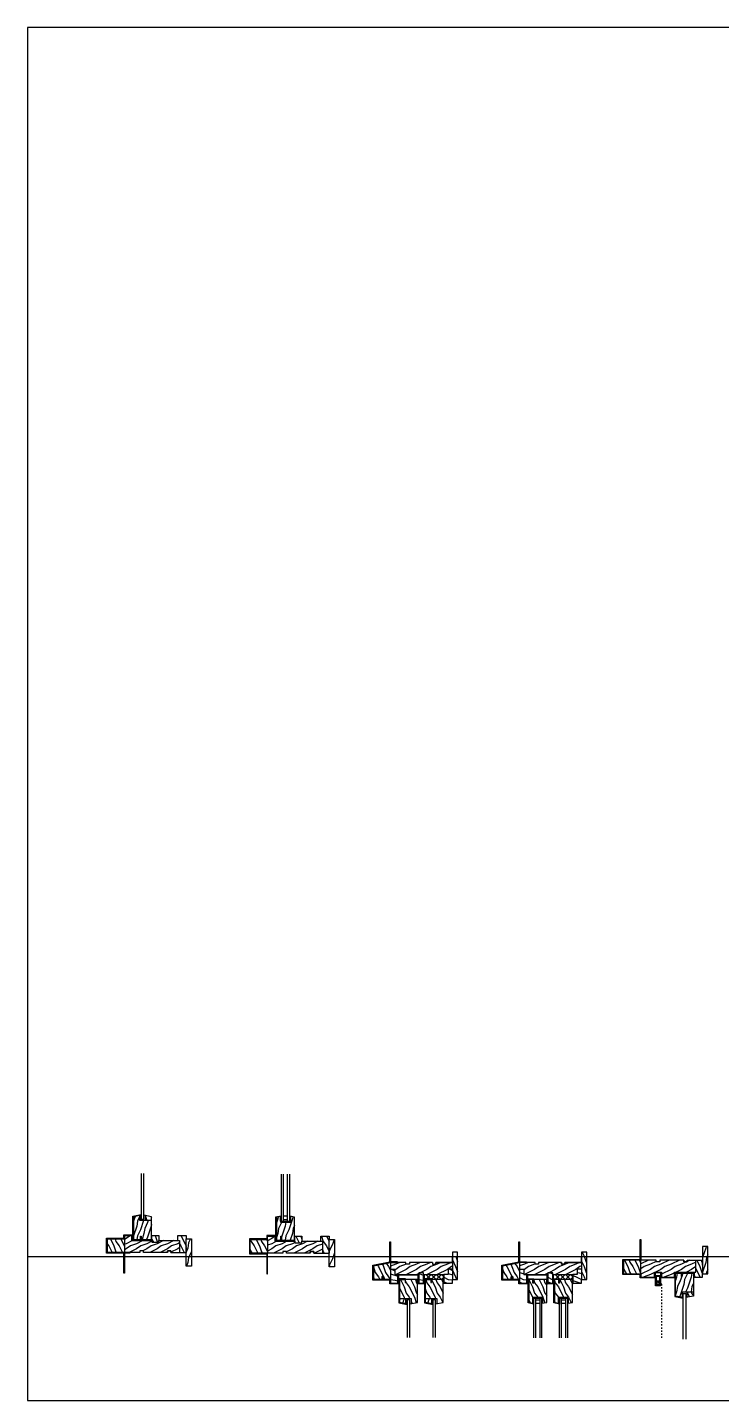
# Model space of a CAD drawing. Header units: inches. Extents: x 0 to 100, y 0 to 100.
# Drawn here: x 0 to 50.5, y 0 to 100 of the extents above; entities that cross this region are included whole.
import ezdxf

# ---------------------------------------------------------------- set-up
doc = ezdxf.new("R2010")
doc.units = ezdxf.units.IN
doc.header["$MEASUREMENT"] = 0
doc.linetypes.add('V-DOT', pattern=[0.125, 0, -0.125])
for name, color, linetype in [('FINE', 70, 'Continuous'), ('HATCH', 170, 'Continuous'), ('MED', 32, 'Continuous'), ('Thin', 151, 'Continuous')]:
    doc.layers.add(name, color=color, linetype=linetype)
pattern_1 = [(306.8699, (-7.8079, -10.1798), (-1.5000001, 2.25), [0.375, -3.375]), (296.565, (-7.5829, -9.7298), (0.750001, -0.7499994), [0.838525, -0.838525]), (288.4349, (-7.2079, -9.7298), (0.7499988, -1.5000003), [0.474342, -1.897366])]
pattern_2 = [(261.8699, (-7.3761, -9.73734), (0.53033, 2.6516505), [0.375, -3.375]), (251.565, (-6.8988, -9.57824), (1e-06, -1.0606604), [0.838526, -0.838526]), (243.4349, (-6.63363, -9.8434), (-0.5303312, -1.5909896), [0.474342, -1.897366])]
pattern_3 = [(306.8699, (-18.2181, -10.1798), (-1.5000001, 2.2499999), [0.375, -3.375]), (296.5651, (-17.9931, -9.7298), (0.750001, -0.7499994), [0.838525, -0.838525]), (288.4349, (-17.6181, -9.7298), (0.7499988, -1.5000003), [0.474342, -1.897366])]
pattern_4 = [(261.8699, (-17.7863, -9.73734), (0.53033, 2.65165045), [0.375, -3.375]), (251.5651, (-17.309, -9.57824), (1e-06, -1.0606604), [0.838526, -0.838526]), (243.4349, (-17.04384, -9.8434), (-0.5303312, -1.5909896), [0.474342, -1.897366])]
pattern_5 = [(351.8699, (-27.17491, -10.798), (-2.65165045, 0.53033), [0.375, -3.375]), (341.5651, (-27.334, -10.3207), (1.0606604, 1e-06), [0.838526, -0.838526]), (333.4349, (-27.06884, -10.05553), (1.5909896, -0.5303312), [0.474342, -1.897366])]
pattern_6 = [(306.8699, (-27.18245, -10.1798), (-1.5000001, 2.24999994), [0.375, -3.375]), (296.5651, (-26.95745, -9.7298), (0.750001, -0.7499994), [0.838525, -0.838525]), (288.4349, (-26.58245, -9.7298), (0.7499988, -1.5000003), [0.474342, -1.897366])]
pattern_7 = [(261.8699, (-26.75065, -9.73734), (0.53033, 2.65165045), [0.375, -3.375]), (251.5651, (-26.27335, -9.57824), (1e-06, -1.0606604), [0.838526, -0.838526]), (243.4349, (-26.00818, -9.8434), (-0.5303312, -1.5909896), [0.474342, -1.897366])]
pattern_8 = [(306.8699, (-36.58055, -10.1798), (-1.5000001, 2.24999994), [0.375, -3.375]), (296.5651, (-36.35555, -9.7298), (0.750001, -0.7499994), [0.838525, -0.838525]), (288.4349, (-35.98055, -9.7298), (0.7499988, -1.5000003), [0.474342, -1.897366])]
pattern_9 = [(351.8699, (-36.57301, -10.798), (-2.65165045, 0.53033), [0.375, -3.375]), (341.5651, (-36.7321, -10.3207), (1.0606604, 1.1e-06), [0.838526, -0.838526]), (333.4349, (-36.46695, -10.05553), (1.5909896, -0.5303312), [0.474342, -1.897366])]
pattern_10 = [(306.8699, (-45.40031, -10.1798), (-1.5000001, 2.24999994), [0.375, -3.375]), (296.5651, (-45.1753, -9.7298), (0.750001, -0.7499994), [0.838525, -0.838525]), (288.4349, (-44.8003, -9.7298), (0.7499988, -1.5000003), [0.474342, -1.897366])]
pattern_11 = [(261.8699, (-44.96851, -9.73734), (0.53032998, 2.65165045), [0.375, -3.375]), (251.5651, (-44.4912, -9.57824), (1.1e-06, -1.0606604), [0.838526, -0.838526]), (243.4349, (-44.22605, -9.8434), (-0.5303312, -1.5909896), [0.474342, -1.897366])]

# ---------------------------------------------------------------- blocks, each defined once
blk = doc.blocks.new('AecDtl_8623F1')
at = {"layer": 'HATCH'}
h = blk.add_hatch(dxfattribs=at)
h.set_pattern_fill('WOOD_1', color=256, scale=0.75, angle=45, style=0)
h.set_pattern_definition(pattern_2)
h.paths.add_polyline_path([(1.97, 2.63), (1.5, 2.63), (1.13, 2.63), (1.13, 3.01), (0.66, 2.91), (0.66, 1.26), (1.17, 1.26), (1.17, 1.49), (1.21, 1.49), (1.21, 1.26), (1.97, 1.26), (1.97, 1.55)])
h = blk.add_hatch(dxfattribs=at)
h.set_pattern_fill('WOOD_1', color=256, scale=0.75, angle=90, style=0)
h.set_pattern_definition(pattern_1)
h.paths.add_polyline_path([(1.97, 2.91), (1.5, 3.01), (1.5, 2.63), (1.97, 2.63)])
h = blk.add_hatch(dxfattribs=at)
h.set_pattern_fill('WOOD_1', color=256, scale=0.75, angle=90, style=0)
h.set_pattern_definition(pattern_1)
h.paths.add_polyline_path([(0, 1.3), (-1.25, 1.3), (-1.25, 0.3), (0, 0.3)])
h = blk.add_hatch(dxfattribs=at)
h.set_pattern_fill('WOOD_1', color=256, scale=0.75, style=0)
h.set_pattern_definition([(216.8699, (-6.7579, -9.7298), (2.25, 1.5000001), [0.375, -3.375]), (206.565, (-6.3079, -9.9548), (-0.7499994, -0.750001), [0.838526, -0.838526]), (198.4349, (-6.3079, -10.3298), (-1.5000003, -0.7499988), [0.474342, -1.897366])])
h.paths.add_polyline_path([(4, 1.17), (3.88, 1.17), (2.5, 1.17), (2.5, 1.05), (2, 1.05), (2, 1.17), (0.53, 1.17), (0.53, 1.53), (0.5, 1.55), (0, 1.55), (0, 1.3), (0, 0.3), (0.38, 0.3), (1.13, 0.3), (1.13, 0.42), (1.38, 0.42), (1.38, 0.3), (3.13, 0.3), (3.13, 0.42), (3.38, 0.42), (3.38, 0.3), (4, 0.3)])
h = blk.add_hatch(dxfattribs=at)
h.set_pattern_fill('WOOD_1', color=256, scale=0.75, angle=90, style=0)
h.set_pattern_definition(pattern_1)
h.paths.add_polyline_path([(2.5, 1.55), (2, 1.55), (2, 1.17), (2, 1.05), (2.5, 1.05), (2.5, 1.17)])
h = blk.add_hatch(dxfattribs=at)
h.set_pattern_fill('WOOD_1', color=256, scale=0.75, angle=90, style=0)
h.set_pattern_definition(pattern_1)
h.paths.add_polyline_path([(4.5, 1.3), (4.5, 1.55), (3.88, 1.55), (3.88, 1.17), (4, 1.17), (4, 0.3), (4.5, 0.3)])
h = blk.add_hatch(dxfattribs=at)
h.set_pattern_fill('WOOD_1', color=256, scale=0.75, angle=45, style=0)
h.set_pattern_definition(pattern_2)
h.paths.add_polyline_path([(4.88, -0.7), (4.5, -0.7), (4.5, 1.3), (4.88, 1.3)])
at = {"color": 0}
blk.add_line((0, 1.27), (0, 1.27), dxfattribs=at)
at = {"layer": 'FINE'}
for p, q in [((1.97, 2.63), (1.5, 2.63)), ((0.53, 1.53), (0.5, 1.55))]:
    blk.add_line(p, q, dxfattribs=at)
for points in [[(1.5, 3.01), (1.5, 2.63), (1.13, 2.63), (1.13, 3.01)], [(0.66, 1.55), (0.66, 1.26), (1.97, 1.26), (1.97, 1.55)], [(2, 1.17), (2, 1.05), (2.5, 1.05), (2.5, 1.17)], [(3.88, 1.17), (4, 1.17), (4, 0.3)], [(1.38, 0.3), (1.38, 0.42), (1.13, 0.42), (1.13, 0.3)]]:
    blk.add_lwpolyline(points, dxfattribs=at)
blk.add_lwpolyline([(3.38, 0.42), (3.13, 0.42), (3.13, 0.3), (3.13, 0.42), (3.38, 0.42), (3.38, 0.3)], close=True, dxfattribs=at)
at = {"layer": 'MED'}
for p, q in [((3.13, 0.3), (1.38, 0.3)), ((3.38, 0.3), (4.5, 0.3)), ((4.5, 0.67), (4.5, 0.3)), ((4.5, 0.3), (4.5, 0.3))]:
    blk.add_line(p, q, dxfattribs=at)
for points in [[(1.22, 6.05), (1.22, 2.73), (1.41, 2.73), (1.41, 6.05)], [(1.22, 3.03), (0.66, 2.91), (0.66, 2.63), (0.66, 1.55)], [(1.97, 1.55), (1.97, 2.63), (1.97, 2.91), (1.41, 3.03)], [(0, 1.3), (0, 1.55), (0.53, 1.55), (0.53, 1.17), (2, 1.17), (2, 1.55), (2.5, 1.55), (2.5, 1.17), (3.88, 1.17)], [(3.88, 1.17), (3.88, 1.55), (4.5, 1.55), (4.5, 1.3)], [(1.13, 0.3), (0, 0.3)]]:
    blk.add_lwpolyline(points, dxfattribs=at)
for points in [[(0, 0.3), (-1.25, 0.3), (-1.25, 1.3), (0, 1.3)], [(4.88, -0.7), (4.5, -0.7), (4.5, 1.3), (4.88, 1.3)]]:
    blk.add_lwpolyline(points, close=True, dxfattribs=at)
at = {"layer": 'Thin'}
for points in [[(1.17, 2.72), (1.17, 3.02), (0.66, 2.91), (0.66, 1.26), (1.17, 1.26), (1.17, 1.49), (1.21, 1.49), (1.21, 1.21), (0.61, 1.21), (0.61, 2.95), (1.22, 3.07), (1.22, 2.72)], [(2, 1.22), (2, 1.17), (0.53, 1.17), (0.53, 1.55), (0, 1.55), (0, 1.3), (-1.25, 1.3), (-1.25, 0.3), (0.38, 0.3), (0.38, 0.25), (-1.3, 0.25), (-1.3, 1.34), (-0.05, 1.34), (-0.05, 1.59), (0.58, 1.59), (0.58, 1.22)]]:
    blk.add_lwpolyline(points, close=True, dxfattribs=at)
blk.add_lwpolyline([(0, 0.3), (0, -1.2), (-0.05, -1.2), (-0.05, 0.3)], dxfattribs=at)
blk = doc.blocks.new('AecDtl_8623F2')
at = {"layer": 'HATCH'}
h = blk.add_hatch(dxfattribs=at)
h.set_pattern_fill('WOOD_1', color=256, scale=0.75, angle=45, style=0)
h.set_pattern_definition(pattern_4)
h.paths.add_polyline_path([(1.97, 2.59), (1.97, 2.87), (1.69, 2.92), (1.69, 2.52), (0.94, 2.52), (0.94, 2.92), (0.66, 2.87), (0.66, 1.21), (0.97, 1.21), (0.97, 1.5), (1.02, 1.5), (1.02, 1.21), (1.97, 1.21), (1.97, 1.5)])
h = blk.add_hatch(dxfattribs=at)
h.set_pattern_fill('WOOD_1', color=256, scale=0.75, angle=90, style=0)
h.set_pattern_definition(pattern_3)
h.paths.add_polyline_path([(0, 1.25), (-1.25, 1.25), (-1.25, 0.25), (0, 0.25)])
h = blk.add_hatch(dxfattribs=at)
h.set_pattern_fill('WOOD_1', color=256, scale=0.75, style=0)
h.set_pattern_definition([(216.8699, (-17.1681, -9.7298), (2.2499999, 1.5000001), [0.375, -3.375]), (206.5651, (-16.7181, -9.9548), (-0.7499994, -0.750001), [0.838526, -0.838526]), (198.4349, (-16.7181, -10.3298), (-1.5000003, -0.7499988), [0.474342, -1.897366])])
h.paths.add_polyline_path([(4, 1.12), (3.88, 1.12), (2.5, 1.12), (2.5, 1), (2, 1), (2, 1.12), (0.53, 1.12), (0.53, 1.48), (0.5, 1.5), (0, 1.5), (0, 1.25), (0, 0.25), (1.12, 0.25), (1.12, 0.38), (1.38, 0.38), (1.38, 0.25), (3.12, 0.25), (3.12, 0.38), (3.38, 0.38), (3.38, 0.25), (4, 0.25)])
h = blk.add_hatch(dxfattribs=at)
h.set_pattern_fill('WOOD_1', color=256, scale=0.75, angle=90, style=0)
h.set_pattern_definition(pattern_3)
h.paths.add_polyline_path([(2.5, 1.5), (2, 1.5), (2, 1.12), (2, 1), (2.5, 1), (2.5, 1.12)])
h = blk.add_hatch(dxfattribs=at)
h.set_pattern_fill('WOOD_1', color=256, scale=0.75, angle=90, style=0)
h.set_pattern_definition(pattern_3)
h.paths.add_polyline_path([(4.5, 1.25), (4.5, 1.5), (3.88, 1.5), (3.88, 1.12), (4, 1.12), (4, 0.25), (4.5, 0.25)])
h = blk.add_hatch(dxfattribs=at)
h.set_pattern_fill('WOOD_1', color=256, scale=0.75, angle=45, style=0)
h.set_pattern_definition(pattern_4)
h.paths.add_polyline_path([(4.88, -0.75), (4.5, -0.75), (4.5, 1.25), (4.88, 1.25)])
at = {"color": 0}
blk.add_line((0, 1.23), (0, 1.23), dxfattribs=at)
at = {"layer": 'FINE', "linetype": 'Continuous'}
for p, q in [((1.16, 2.59), (1.16, 6)), ((1.47, 2.59), (1.47, 6)), ((1.16, 2.96), (1.47, 2.96)), ((1.16, 2.71), (1.47, 2.71))]:
    blk.add_line(p, q, dxfattribs=at)
at = {"layer": 'FINE'}
blk.add_line((0.53, 1.48), (0.5, 1.5), dxfattribs=at)
at = {"layer": 'FINE', "linetype": 'Continuous'}
blk.add_lwpolyline([(0.94, 2.92), (0.94, 2.52), (1.69, 2.52), (1.69, 2.92)], dxfattribs=at)
at = {"layer": 'FINE'}
for points in [[(0.66, 1.5), (0.66, 1.21), (1.97, 1.21), (1.97, 1.5)], [(2, 1.12), (2, 1), (2.5, 1), (2.5, 1.12)], [(3.88, 1.12), (4, 1.12), (4, 0.25)], [(1.38, 0.25), (1.38, 0.38), (1.12, 0.38), (1.12, 0.25)]]:
    blk.add_lwpolyline(points, dxfattribs=at)
blk.add_lwpolyline([(3.38, 0.38), (3.12, 0.38), (3.12, 0.25), (3.12, 0.38), (3.38, 0.38), (3.38, 0.25)], close=True, dxfattribs=at)
at = {"layer": 'MED'}
for p, q in [((0.66, 1.21), (0.66, 1.21)), ((3.12, 0.25), (1.38, 0.25)), ((3.38, 0.25), (4.5, 0.25)), ((4.5, 0.62), (4.5, 0.25)), ((4.5, 0.25), (4.5, 0.25))]:
    blk.add_line(p, q, dxfattribs=at)
at = {"layer": 'MED', "linetype": 'Continuous'}
blk.add_lwpolyline([(1, 6), (1, 2.59), (1.62, 2.59), (1.62, 6)], dxfattribs=at)
at = {"layer": 'MED'}
for points in [[(1, 2.94), (0.66, 2.87), (0.66, 2.59), (0.66, 1.5)], [(1.97, 1.5), (1.97, 2.59), (1.97, 2.87), (1.62, 2.94)], [(0, 1.25), (0, 1.5), (0.53, 1.5), (0.53, 1.12), (2, 1.12), (2, 1.5), (2.5, 1.5), (2.5, 1.12), (3.88, 1.12), (3.88, 1.5), (4.5, 1.5), (4.5, 1.25)], [(1.12, 0.25), (0, 0.25)]]:
    blk.add_lwpolyline(points, dxfattribs=at)
for points in [[(0, 0.25), (-1.25, 0.25), (-1.25, 1.25), (0, 1.25)], [(4.88, -0.75), (4.5, -0.75), (4.5, 1.25), (4.88, 1.25)]]:
    blk.add_lwpolyline(points, close=True, dxfattribs=at)
at = {"layer": 'Thin'}
blk.add_lwpolyline([(0.95, 2.93), (0.66, 2.87), (0.66, 1.21), (0.97, 1.21), (0.97, 1.5), (1.02, 1.5), (1.02, 1.16), (0.61, 1.16), (0.61, 2.91), (0.99, 2.98), (0.99, 2.58), (0.95, 2.58)], close=True, dxfattribs=at)
blk.add_lwpolyline([(2, 1.17), (0.58, 1.17), (0.58, 1.55), (-0.05, 1.55), (-0.05, 1.3), (-1.3, 1.3), (-1.3, 0.2), (-0.05, 0.2), (-0.05, -1.25), (0, -1.25), (0, 0.25), (-1.25, 0.25), (-1.25, 1.25), (0, 1.25), (0, 1.5), (0.53, 1.5), (0.53, 1.12), (2, 1.12)], dxfattribs=at)
blk = doc.blocks.new('AecDtl_8623H1')
at = {"layer": 'HATCH'}
h = blk.add_hatch(dxfattribs=at)
h.set_pattern_fill('WOOD_1', color=256, scale=0.75, angle=90, style=0)
h.set_pattern_definition(pattern_6)
h.paths.add_polyline_path([(4.87, 0), (4.5, 0), (4.5, -1.67), (4.87, -1.67)])
h = blk.add_hatch(dxfattribs=at)
h.set_pattern_fill('WOOD_1', color=256, scale=0.75, angle=90, style=0)
h.set_pattern_definition(pattern_6)
h.paths.add_polyline_path([(0, -0.42), (-1.25, -0.67), (-1.25, -1.67), (-0.62, -1.67), (-0.62, -1.48, -1), (-0.5, -1.48), (-0.5, -1.67), (0, -1.67)])
h = blk.add_hatch(dxfattribs=at)
h.set_pattern_fill('WOOD_1', color=256, scale=0.75, style=0)
h.set_pattern_definition([(216.8699, (-26.13245, -9.7298), (2.24999994, 1.5000001), [0.375, -3.375]), (206.5651, (-25.68245, -9.9548), (-0.7499994, -0.750001), [0.838526, -0.838526]), (198.4349, (-25.68245, -10.3298), (-1.5000003, -0.7499988), [0.474342, -1.897366])])
h.paths.add_polyline_path([(4.19, -0.92), (4.5, -0.92), (4.5, -0.42), (3.3, -0.42), (3.3, -0.55), (3.05, -0.55), (3.05, -0.42), (1.38, -0.42), (1.38, -0.55), (1.12, -0.55), (1.12, -0.42), (0, -0.42), (0, -0.92), (0.31, -0.92), (0.31, -1.3), (0.53, -1.3), (2.05, -1.3), (2.05, -1.17), (2.41, -1.17), (2.41, -1.3), (2.45, -1.3), (3.88, -1.3), (4.19, -1.3)])
h = blk.add_hatch(dxfattribs=at)
h.set_pattern_fill('WOOD_1', color=256, scale=0.75, angle=135, style=0)
h.set_pattern_definition(pattern_5)
h.paths.add_polyline_path([(0.53, -1.3), (0.31, -1.3), (0.31, -0.92), (0, -0.92), (0, -1.67), (0, -1.91), (0.01, -1.92), (0.53, -1.92)])
h = blk.add_hatch(dxfattribs=at)
h.set_pattern_fill('WOOD_1', color=256, scale=0.75, angle=135, style=0)
h.set_pattern_definition(pattern_5)
h.paths.add_polyline_path([(4.5, -1.67), (4.5, -0.92), (4.19, -0.92), (4.19, -1.3), (3.88, -1.3), (3.88, -1.92), (4.5, -1.92)])
h = blk.add_hatch(dxfattribs=at)
h.set_pattern_fill('WOOD_1', color=256, scale=0.75, angle=90, style=0)
h.set_pattern_definition(pattern_6)
h.paths.add_polyline_path([(1.97, -1.92), (1.97, -1.67), (1.1, -1.67), (1.1, -1.88), (1.06, -1.88), (1.06, -1.67), (0.66, -1.67), (0.66, -3.05), (1.12, -3.05), (1.5, -3.05), (1.5, -3.42), (1.97, -3.33), (1.97, -3.05)])
h = blk.add_hatch(dxfattribs=at)
h.set_pattern_fill('WOOD_1', color=256, scale=0.75, angle=135, style=0)
h.set_pattern_definition(pattern_5)
h.paths.add_polyline_path([(2.41, -1.3), (2.41, -1.17), (2.05, -1.17), (2.05, -1.3), (2.05, -1.92), (2.41, -1.92)])
h = blk.add_hatch(dxfattribs=at)
h.set_pattern_fill('WOOD_1', color=256, scale=0.75, angle=90, style=0)
h.set_pattern_definition(pattern_6)
h.paths.add_polyline_path([(3.84, -1.92), (3.84, -1.67), (2.98, -1.67), (2.98, -1.88), (2.93, -1.88), (2.93, -1.67), (2.53, -1.67), (2.53, -3.05), (3, -3.05), (3.38, -3.05), (3.38, -3.42), (3.84, -3.33), (3.84, -3.05)])
h = blk.add_hatch(dxfattribs=at)
h.set_pattern_fill('WOOD_1', color=256, scale=0.75, angle=45, style=0)
h.set_pattern_definition(pattern_7)
h.paths.add_polyline_path([(1.12, -3.05), (0.66, -3.05), (0.66, -3.33), (1.12, -3.42)])
h = blk.add_hatch(dxfattribs=at)
h.set_pattern_fill('WOOD_1', color=256, scale=0.75, angle=45, style=0)
h.set_pattern_definition(pattern_7)
h.paths.add_polyline_path([(3, -3.05), (2.53, -3.05), (2.53, -3.33), (3, -3.42)])
at = {"color": 0}
blk.add_line((0.01, -1.92), (0, -1.91), dxfattribs=at)
at = {"layer": 'FINE'}
for p, q in [((3.38, -0.5), (3.43, -0.42)), ((2.05, -1.17), (2.05, -1.3)), ((2.41, -1.17), (2.05, -1.17)), ((2.33, -1.11), (2.22, -1.17)), ((2.41, -1.3), (2.41, -1.17)), ((2.58, -1.3), (2.95, -1.67)), ((2.95, -1.3), (2.58, -1.67)), ((2.95, -1.3), (3.32, -1.67)), ((3.32, -1.3), (2.95, -1.67)), ((3.33, -1.3), (3.7, -1.67)), ((3.7, -1.3), (3.33, -1.67)), ((3.7, -1.3), (3.88, -1.47)), ((3.88, -1.5), (3.7, -1.67)), ((0.66, -3.05), (1.12, -3.05)), ((2.53, -3.05), (3, -3.05))]:
    blk.add_line(p, q, dxfattribs=at)
for points in [[(0, -0.92), (0.31, -0.92), (0.31, -1.3), (0.53, -1.3)], [(1.38, -0.42), (1.38, -0.55), (1.12, -0.55), (1.12, -0.42)], [(3.05, -0.42), (3.05, -0.55), (3.3, -0.55), (3.3, -0.42)], [(4.5, -0.92), (4.19, -0.92), (4.19, -1.3), (3.88, -1.3)], [(0.66, -1.67), (0.66, -1.92)], [(1.97, -1.92), (1.97, -1.67)], [(2.53, -1.67), (2.53, -1.92)], [(3.84, -1.92), (3.84, -1.67)], [(1.12, -3.42), (1.12, -3.05), (1.5, -3.05), (1.5, -3.42)], [(3, -3.42), (3, -3.05), (3.38, -3.05), (3.38, -3.42)]]:
    blk.add_lwpolyline(points, dxfattribs=at)
blk.add_lwpolyline([(-0.5, -1.67), (-0.5, -1.48, 1), (-0.62, -1.48), (-0.62, -1.67)], format="xyb", dxfattribs=at)
at = {"layer": 'MED'}
for p, q in [((1.12, -0.42), (0, -0.42)), ((0, -0.8), (0, -0.8)), ((3.05, -0.42), (1.38, -0.42)), ((4.5, -0.42), (3.3, -0.42)), ((3.3, -0.42), (4.5, -0.42)), ((4.5, -0.42), (4.5, -0.05)), ((4.5, -0.05), (4.5, -0.05)), ((1.97, -1.67), (1.97, -1.67)), ((3.84, -1.67), (3.84, -1.67))]:
    blk.add_line(p, q, dxfattribs=at)
blk.add_lwpolyline([(4.87, 0.33), (4.5, 0.33), (4.5, -1.67), (4.87, -1.67)], close=True, dxfattribs=at)
for points in [[(-0.62, -1.67), (-1.25, -1.67), (-1.25, -0.67), (0, -0.42), (0, -1.67), (-0.5, -1.67)], [(0, -1.67), (0, -1.92), (0.53, -1.92), (0.53, -1.3), (2.05, -1.3), (2.05, -1.92), (2.41, -1.92), (2.41, -1.3), (3.88, -1.3), (3.88, -1.92), (4.5, -1.92), (4.5, -1.67)], [(1.97, -1.67), (0.66, -1.67)], [(0.66, -1.92), (0.66, -3.05), (0.66, -3.33), (1.22, -3.44)], [(1.41, -3.44), (1.97, -3.33), (1.97, -3.05), (1.97, -1.92)], [(3.84, -1.67), (2.53, -1.67)], [(2.53, -1.92), (2.53, -3.05), (2.53, -3.33), (3.09, -3.44)], [(3.28, -3.44), (3.84, -3.33), (3.84, -3.05), (3.84, -1.92)], [(1.41, -5.89), (1.41, -3.14), (1.22, -3.14), (1.22, -5.89)], [(3.28, -5.89), (3.28, -3.14), (3.09, -3.14), (3.09, -5.89)]]:
    blk.add_lwpolyline(points, dxfattribs=at)
at = {"layer": 'Thin'}
blk.add_lwpolyline([(-0.55, -1.48, 1), (-0.58, -1.48), (-0.58, -1.72), (-1.3, -1.72), (-1.3, -0.63), (-0.05, -0.38), (-0.05, 1.08), (0, 1.08), (0, -0.42), (-1.25, -0.67), (-1.25, -1.67), (-0.62, -1.67), (-0.62, -1.48, -1), (-0.5, -1.48), (-0.5, -1.67), (0, -1.67), (0, -1.92), (0.53, -1.92), (0.53, -1.3), (2.05, -1.3), (2.05, -1.92), (2.41, -1.92), (2.41, -1.3), (2.45, -1.3), (2.45, -1.97), (2, -1.97), (2, -1.34), (0.58, -1.34), (0.58, -1.97), (-0.05, -1.97), (-0.05, -1.72), (-0.55, -1.72)], format="xyb", close=True, dxfattribs=at)
blk.add_lwpolyline([(0, -0.42), (0.5, -0.42), (0.5, -0.38), (0, -0.38)], dxfattribs=at)
for points in [[(1.18, -3.14), (1.18, -3.43), (0.66, -3.33), (0.66, -1.67), (1.06, -1.67), (1.06, -1.88), (1.1, -1.88), (1.1, -1.62), (0.61, -1.62), (0.61, -3.37), (1.22, -3.49), (1.22, -3.14)], [(3.05, -3.14), (3.05, -3.43), (2.53, -3.33), (2.53, -1.67), (2.93, -1.67), (2.93, -1.88), (2.98, -1.88), (2.98, -1.62), (2.48, -1.62), (2.48, -3.37), (3.1, -3.49), (3.1, -3.14)]]:
    blk.add_lwpolyline(points, close=True, dxfattribs=at)
blk = doc.blocks.new('AecDtl_8623H2')
at = {"layer": 'HATCH'}
h = blk.add_hatch(dxfattribs=at)
h.set_pattern_fill('WOOD_1', color=256, scale=0.75, angle=90, style=0)
h.set_pattern_definition(pattern_8)
h.paths.add_polyline_path([(4.88, 0.33), (4.5, 0.33), (4.5, -1.67), (4.88, -1.67)])
h = blk.add_hatch(dxfattribs=at)
h.set_pattern_fill('WOOD_1', color=256, scale=0.75, angle=90, style=0)
h.set_pattern_definition(pattern_8)
h.paths.add_polyline_path([(0, -0.42), (-1.25, -0.67), (-1.25, -1.67), (-0.62, -1.67), (-0.62, -1.48, -1), (-0.5, -1.48), (-0.5, -1.67), (0, -1.67)])
h = blk.add_hatch(dxfattribs=at)
h.set_pattern_fill('WOOD_1', color=256, scale=0.75, style=0)
h.set_pattern_definition([(216.8699, (-35.53055, -9.7298), (2.24999994, 1.5000001), [0.375, -3.375]), (206.5651, (-35.08055, -9.9548), (-0.7499994, -0.750001), [0.838526, -0.838526]), (198.4349, (-35.08055, -10.3298), (-1.5000003, -0.7499988), [0.474342, -1.897366])])
h.paths.add_polyline_path([(4.19, -0.92), (4.5, -0.92), (4.5, -0.42), (3.3, -0.42), (3.3, -0.55), (3.05, -0.55), (3.05, -0.42), (1.38, -0.42), (1.38, -0.55), (1.12, -0.55), (1.12, -0.42), (0, -0.42), (0, -0.92), (0.31, -0.92), (0.31, -1.3), (0.53, -1.3), (2.05, -1.3), (2.05, -1.17), (2.41, -1.17), (2.41, -1.3), (2.45, -1.3), (3.88, -1.3), (4.19, -1.3)])
h = blk.add_hatch(dxfattribs=at)
h.set_pattern_fill('WOOD_1', color=256, scale=0.75, angle=135, style=0)
h.set_pattern_definition(pattern_9)
h.paths.add_polyline_path([(0.53, -1.3), (0.31, -1.3), (0.31, -0.92), (0, -0.92), (0, -1.67), (0, -1.91), (0.01, -1.92), (0.53, -1.92)])
h = blk.add_hatch(dxfattribs=at)
h.set_pattern_fill('WOOD_1', color=256, scale=0.75, angle=135, style=0)
h.set_pattern_definition(pattern_9)
h.paths.add_polyline_path([(4.5, -0.92), (4.19, -0.92), (4.19, -1.3), (3.88, -1.3), (3.88, -1.92), (4.5, -1.92), (4.5, -1.67)])
h = blk.add_hatch(dxfattribs=at)
h.set_pattern_fill('WOOD_1', color=256, scale=0.75, angle=90, style=0)
h.set_pattern_definition(pattern_8)
h.paths.add_polyline_path([(1.97, -1.92), (1.97, -1.67), (1.02, -1.67), (1.02, -1.94), (0.97, -1.94), (0.97, -1.67), (0.66, -1.67), (0.66, -3.33), (0.94, -3.38), (0.94, -2.98), (1.69, -2.98), (1.69, -3.38), (1.97, -3.33), (1.97, -3.05)])
h = blk.add_hatch(dxfattribs=at)
h.set_pattern_fill('WOOD_1', color=256, scale=0.75, angle=135, style=0)
h.set_pattern_definition(pattern_9)
h.paths.add_polyline_path([(2.41, -1.3), (2.41, -1.17), (2.05, -1.17), (2.05, -1.3), (2.05, -1.92), (2.06, -1.92), (2.41, -1.92)])
h = blk.add_hatch(dxfattribs=at)
h.set_pattern_fill('WOOD_1', color=256, scale=0.75, angle=90, style=0)
h.set_pattern_definition(pattern_8)
h.paths.add_polyline_path([(3.84, -1.92), (3.84, -1.67), (2.89, -1.67), (2.89, -1.94), (2.85, -1.94), (2.85, -1.67), (2.53, -1.67), (2.53, -3.33), (2.81, -3.38), (2.81, -2.98), (3.56, -2.98), (3.56, -3.38), (3.84, -3.33), (3.84, -3.05)])
at = {"color": 0}
for p, q in [((0.01, -1.92), (0, -1.91)), ((2.06, -1.92), (2.05, -1.92))]:
    blk.add_line(p, q, dxfattribs=at)
at = {"layer": 'FINE'}
for p, q in [((3.38, -0.5), (3.43, -0.42)), ((2.05, -1.17), (2.05, -1.3)), ((2.41, -1.17), (2.05, -1.17)), ((2.41, -1.3), (2.41, -1.17)), ((2.58, -1.3), (2.95, -1.67)), ((2.95, -1.3), (2.58, -1.67)), ((2.95, -1.3), (3.32, -1.67)), ((3.32, -1.3), (2.95, -1.67)), ((3.33, -1.3), (3.7, -1.67)), ((3.7, -1.3), (3.33, -1.67)), ((3.7, -1.3), (3.88, -1.47)), ((3.88, -1.5), (3.7, -1.67))]:
    blk.add_line(p, q, dxfattribs=at)
at = {"layer": 'FINE', "linetype": 'Continuous'}
for p, q in [((1.16, -3.05), (1.16, -5.92)), ((1.47, -3.17), (1.16, -3.17)), ((1.47, -3.42), (1.16, -3.42)), ((1.47, -3.05), (1.47, -5.92)), ((3.03, -3.05), (3.03, -5.92)), ((3.34, -3.17), (3.03, -3.17)), ((3.34, -3.42), (3.03, -3.42)), ((3.34, -3.05), (3.34, -5.92))]:
    blk.add_line(p, q, dxfattribs=at)
at = {"layer": 'FINE'}
for points in [[(0, -0.92), (0.31, -0.92), (0.31, -1.3), (0.53, -1.3)], [(1.38, -0.42), (1.38, -0.55), (1.12, -0.55), (1.12, -0.42)], [(4.5, -0.92), (4.19, -0.92), (4.19, -1.3), (3.88, -1.3)], [(0.66, -1.67), (0.66, -1.92)], [(1.97, -1.92), (1.97, -1.67)], [(2.53, -1.67), (2.53, -1.92)], [(3.84, -1.92), (3.84, -1.67)]]:
    blk.add_lwpolyline(points, dxfattribs=at)
blk.add_lwpolyline([(3.3, -0.55), (3.05, -0.55), (3.05, -0.42), (3.05, -0.55), (3.3, -0.55), (3.3, -0.42)], close=True, dxfattribs=at)
blk.add_lwpolyline([(-0.5, -1.67), (-0.5, -1.48, 1), (-0.62, -1.48), (-0.62, -1.67)], format="xyb", dxfattribs=at)
at = {"layer": 'FINE', "linetype": 'Continuous'}
for points in [[(1.69, -3.38), (1.69, -2.98), (0.94, -2.98), (0.94, -3.38)], [(3.56, -3.38), (3.56, -2.98), (2.81, -2.98), (2.81, -3.38)]]:
    blk.add_lwpolyline(points, dxfattribs=at)
at = {"layer": 'MED'}
for p, q in [((1.12, -0.42), (0, -0.42)), ((0, -0.8), (0, -0.8)), ((3.05, -0.42), (1.38, -0.42)), ((4.5, -0.42), (3.3, -0.42)), ((3.3, -0.42), (4.5, -0.42)), ((4.5, -0.42), (4.5, -0.05)), ((4.5, -0.05), (4.5, -0.05)), ((1.97, -1.67), (1.97, -1.67)), ((3.84, -1.67), (3.84, -1.67))]:
    blk.add_line(p, q, dxfattribs=at)
blk.add_lwpolyline([(4.88, 0.33), (4.5, 0.33), (4.5, -1.67), (4.88, -1.67)], close=True, dxfattribs=at)
for points in [[(-0.62, -1.67), (-1.25, -1.67), (-1.25, -0.67), (0, -0.42), (0, -1.67), (-0.5, -1.67)], [(0, -1.67), (0, -1.92), (0.53, -1.92), (0.53, -1.3), (2.05, -1.3), (2.05, -1.92), (2.41, -1.92), (2.41, -1.3), (3.88, -1.3), (3.88, -1.92), (4.5, -1.92), (4.5, -1.67)], [(1.97, -1.67), (0.66, -1.67)], [(0.66, -1.92), (0.66, -3.05), (0.66, -3.33), (1, -3.4)], [(1.62, -3.4), (1.97, -3.33), (1.97, -3.05), (1.97, -1.92)], [(3.84, -1.67), (2.53, -1.67)], [(2.53, -1.92), (2.53, -3.05), (2.53, -3.33), (2.88, -3.4)], [(3.5, -3.4), (3.84, -3.33), (3.84, -3.05), (3.84, -1.92)]]:
    blk.add_lwpolyline(points, dxfattribs=at)
at = {"layer": 'MED', "linetype": 'Continuous'}
for points in [[(1.62, -5.92), (1.62, -3.05), (1, -3.05), (1, -5.92)], [(3.5, -5.92), (3.5, -3.05), (2.88, -3.05), (2.88, -5.92)]]:
    blk.add_lwpolyline(points, dxfattribs=at)
at = {"layer": 'Thin'}
blk.add_lwpolyline([(0, 1.08), (0, -0.42), (-1.25, -0.67), (-1.25, -1.67), (-0.62, -1.67), (-0.62, -1.48, -1), (-0.5, -1.48), (-0.5, -1.67), (0, -1.67), (0, -1.92), (0.53, -1.92), (0.53, -1.3), (2.05, -1.3), (2.05, -1.92), (2.41, -1.92), (2.41, -1.3), (2.45, -1.3), (2.45, -1.97), (2, -1.97), (2, -1.34), (0.58, -1.34), (0.58, -1.97), (-0.05, -1.97), (-0.05, -1.72), (-0.55, -1.72), (-0.55, -1.48, 1), (-0.58, -1.48), (-0.58, -1.72), (-1.3, -1.72), (-1.3, -0.63), (-0.05, -0.38), (-0.05, 1.08)], format="xyb", close=True, dxfattribs=at)
blk.add_lwpolyline([(0, -0.38), (0.5, -0.38), (0.5, -0.42), (0, -0.42)], dxfattribs=at)
for points in [[(1.01, -3.05), (1.01, -3.45), (0.61, -3.37), (0.61, -1.62), (1.02, -1.62), (1.02, -1.94), (0.97, -1.94), (0.97, -1.67), (0.66, -1.67), (0.66, -3.33), (0.97, -3.39), (0.97, -3.05)], [(2.89, -3.05), (2.89, -3.45), (2.48, -3.37), (2.48, -1.62), (2.89, -1.62), (2.89, -1.94), (2.85, -1.94), (2.85, -1.67), (2.53, -1.67), (2.53, -3.33), (2.84, -3.39), (2.84, -3.05)]]:
    blk.add_lwpolyline(points, close=True, dxfattribs=at)
blk = doc.blocks.new('AecDtl_8623J1')
at = {"layer": 'HATCH'}
h = blk.add_hatch(dxfattribs=at)
h.set_pattern_fill('WOOD_1', color=256, scale=0.75, angle=45, style=0)
h.set_pattern_definition(pattern_11)
h.paths.add_polyline_path([(4.88, 0.75), (4.5, 0.75), (4.5, -1.25), (4.88, -1.25)])
h = blk.add_hatch(dxfattribs=at)
h.set_pattern_fill('WOOD_1', color=256, scale=0.75, angle=90, style=0)
h.set_pattern_definition(pattern_10)
h.paths.add_polyline_path([(0, -0.25), (-0.01, -0.25), (-0.01, -0.25), (-1.25, -0.25), (-1.25, -1.25), (0, -1.25)])
h = blk.add_hatch(dxfattribs=at)
h.set_pattern_fill('WOOD_1', color=256, scale=0.75, style=0)
h.set_pattern_definition([(216.8699, (-44.35031, -9.7298), (2.24999994, 1.5000001), [0.375, -3.375]), (206.5651, (-43.9003, -9.9548), (-0.7499994, -0.750001), [0.838526, -0.838526]), (198.4349, (-43.9003, -10.3298), (-1.5000003, -0.7499988), [0.474342, -1.897366])])
h.paths.add_polyline_path([(4, -0.25), (3.38, -0.25), (3.38, -0.38), (3.12, -0.38), (3.12, -0.25), (1.38, -0.25), (1.38, -0.38), (1.12, -0.38), (1.12, -0.25), (0, -0.25), (0, -1.25), (0, -1.5), (1, -1.5), (1, -1.13), (1, -1.12), (1.5, -1.12), (1.5, -1.5), (2.45, -1.5), (2.45, -1.12), (3.88, -1.12), (4, -1.12)])
h = blk.add_hatch(dxfattribs=at)
h.set_pattern_fill('WOOD_1', color=256, scale=0.75, angle=90, style=0)
h.set_pattern_definition(pattern_10)
h.paths.add_polyline_path([(4.5, -0.25), (4, -0.25), (4, -1.12), (3.88, -1.12), (3.88, -1.5), (4.5, -1.5), (4.5, -1.19)])
h = blk.add_hatch(dxfattribs=at)
h.set_pattern_fill('WOOD_1', color=256, scale=0.75, angle=45, style=0)
h.set_pattern_definition(pattern_11)
h.paths.add_polyline_path([(3.84, -1.5), (3.84, -1.21), (2.98, -1.21), (2.98, -1.44), (2.93, -1.44), (2.93, -1.21), (2.53, -1.21), (2.53, -2.87), (3, -2.96), (3, -2.59), (3.38, -2.59), (3.84, -2.59)])
h = blk.add_hatch(dxfattribs=at)
h.set_pattern_fill('WOOD_1', color=256, scale=0.75, angle=90, style=0)
h.set_pattern_definition(pattern_10)
h.paths.add_polyline_path([(3.84, -2.59), (3.38, -2.59), (3.38, -2.96), (3.84, -2.87)])
at = {"layer": 'FINE'}
blk.add_line((3.84, -2.59), (3.38, -2.59), dxfattribs=at)
for points in [[(1.38, -0.25), (1.38, -0.38), (1.12, -0.38), (1.12, -0.25)], [(3.88, -1.12), (4, -1.12), (4, -0.25)], [(1.44, -2), (1.44, -2.12), (1.06, -2.12), (1.06, -1.38), (1.44, -1.38), (1.44, -1.88)], [(1.12, -1.44), (1.12, -1.75), (1.38, -1.75), (1.38, -1.44), (1.12, -1.44)], [(1.44, -1.88), (1.38, -1.88), (1.38, -1.81), (1.12, -1.81), (1.12, -2.06), (1.38, -2.06), (1.38, -2), (1.44, -2)], [(2.53, -1.49), (2.53, -1.21), (3.84, -1.21), (3.84, -1.5)], [(3.38, -2.96), (3.38, -2.59), (3, -2.59), (3, -2.96)]]:
    blk.add_lwpolyline(points, dxfattribs=at)
blk.add_lwpolyline([(3.38, -0.38), (3.12, -0.38), (3.12, -0.25), (3.12, -0.38), (3.38, -0.38), (3.38, -0.25)], close=True, dxfattribs=at)
at = {"layer": 'FINE', "linetype": 'V-DOT'}
blk.add_lwpolyline([(1.39, -1.94), (1.44, -1.94, -0.42175), (1.5, -2), (1.5, -6)], format="xyb", dxfattribs=at)
at = {"layer": 'MED'}
for p, q in [((3.12, -0.25), (1.38, -0.25)), ((3.38, -0.25), (4.5, -0.25)), ((4.5, -0.63), (4.5, -0.25)), ((4.5, -0.25), (4.5, -0.25))]:
    blk.add_line(p, q, dxfattribs=at)
for points in [[(4.88, 0.75), (4.5, 0.75), (4.5, -1.25), (4.88, -1.25)], [(0, -0.25), (-1.25, -0.25), (-1.25, -1.25), (0, -1.25)]]:
    blk.add_lwpolyline(points, close=True, dxfattribs=at)
for points in [[(1.12, -0.25), (0, -0.25)], [(0, -1.25), (0, -1.5), (1, -1.5), (1, -1.12), (1.5, -1.12), (1.5, -1.5), (2.45, -1.5), (2.45, -1.12), (3.88, -1.12)], [(3.09, -2.98), (2.53, -2.87), (2.53, -2.59), (2.53, -1.49)], [(3.84, -1.5), (3.84, -2.59), (3.84, -2.87), (3.28, -2.98)], [(3.88, -1.12), (3.88, -1.5), (4.5, -1.5), (4.5, -1.19)], [(3.09, -6), (3.09, -2.68), (3.28, -2.68), (3.28, -6)]]:
    blk.add_lwpolyline(points, dxfattribs=at)
blk.add_circle((1.25, -1.94), 0.0836, dxfattribs=at)
at = {"layer": 'Thin'}
blk.add_lwpolyline([(-0.05, 1.25), (-0.01, 1.25), (-0.01, -0.25), (-1.26, -0.25), (-1.26, -1.25), (-0.01, -1.25), (-0.01, -1.5), (1, -1.5), (1, -1.13), (1.5, -1.12), (1.5, -1.5), (2.45, -1.5), (2.45, -1.55), (1.45, -1.55), (1.45, -1.17), (1.05, -1.17), (1.05, -1.55), (-0.05, -1.55), (-0.05, -1.3), (-1.3, -1.3), (-1.3, -0.2), (-0.05, -0.2)], close=True, dxfattribs=at)
blk.add_lwpolyline([(3.05, -2.68), (3.05, -2.97), (2.53, -2.87), (2.53, -1.21), (2.93, -1.21), (2.93, -1.44), (2.98, -1.44), (2.98, -1.16), (2.48, -1.16), (2.48, -2.91), (3.09, -3.03), (3.09, -2.68)], dxfattribs=at)

msp = doc.modelspace()

# ---------------------------------------------------------------- linework, layer by layer
msp.add_line((0, 10.48), (100, 10.48))
msp.add_lwpolyline([(0, 0), (100, 0), (100, 100), (0, 100)], close=True)

# ---------------------------------------------------------------- block references
for name, p in [('AecDtl_8623F1', (7.06, 10.48)), ('AecDtl_8623F2', (17.47, 10.48)), ('AecDtl_8623H1', (26.43, 10.48)), ('AecDtl_8623H2', (35.83, 10.48)), ('AecDtl_8623J1', (44.65, 10.48))]:
    msp.add_blockref(name, p)

doc.saveas('drawing.dxf')
